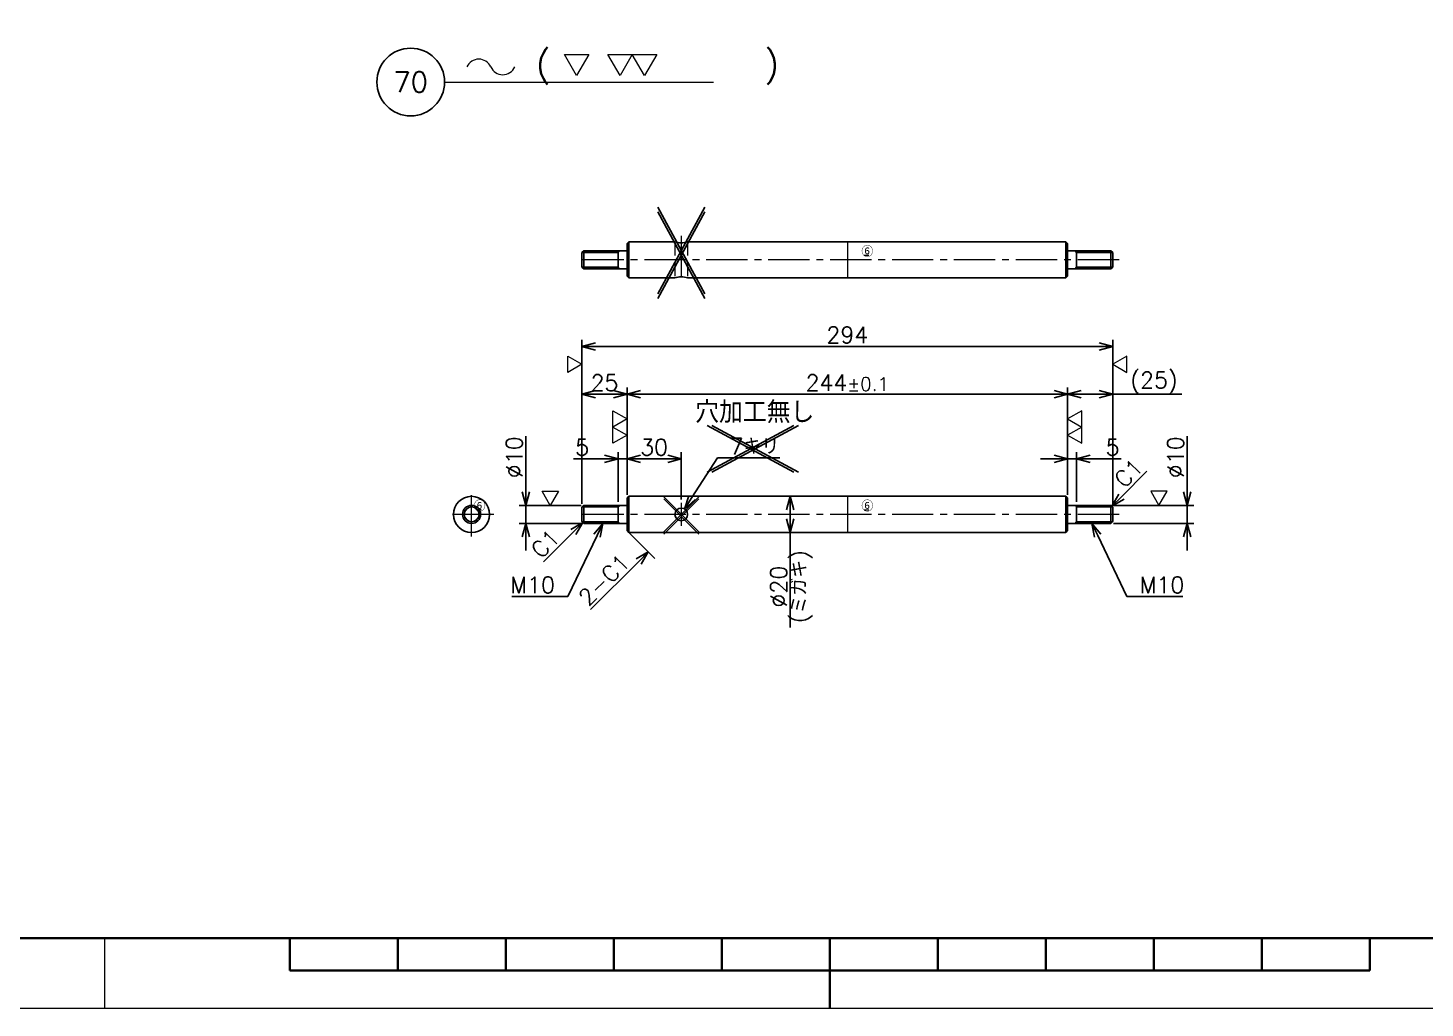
# Model space of a CAD drawing. Header units: millimetres. Extents: x 0 to 2485, y -14 to 1749.
# Drawn here: x 837 to 1611, y 0 to 543 of the extents above; entities that cross this region are included whole.
import ezdxf
from ezdxf import colors
from ezdxf.entities.mleader import LeaderData, LeaderLine
from ezdxf.enums import TextEntityAlignment as Align
from ezdxf.math import Vec2, Vec3

# ---------------------------------------------------------------- set-up
doc = ezdxf.new("R2010")
doc.units = ezdxf.units.MM
doc.header["$LTSCALE"] = 1.2
doc.header["$PDMODE"] = 99
doc.header["$PDSIZE"] = 1
doc.linetypes.add('CENTER2', pattern=[28.575, 19.05, -3.175, 3.175, -3.175])
doc.linetypes.add('HIDDEN', pattern=[9.525, 6.35, -3.175])
for name, color, linetype, lineweight in [('04_HIDDEN', 2, 'HIDDEN', 13), ('05_CENTER', 4, 'CENTER2', 13), ('07_TEXT', 3, 'Continuous', 13), ('08_DIM', 3, 'Continuous', 13), ('90_FRAME', 5, 'Continuous', 35)]:
    doc.layers.add(name, color=color, linetype=linetype, lineweight=lineweight)
doc.layers.add('10_DRAFT', color=8, linetype='Continuous', lineweight=0, plot=False)
doc.layers.add('91_BLANK', color=5, linetype='Continuous', lineweight=0, plot=False)
doc.styles.add('KSS_TXT', font='txt.shx', dxfattribs={"bigfont": 'extfont2.shx'})
doc.styles.get("Standard").update_dxf_attribs({"font": 'txt.shx', "bigfont": 'extfont2.shx'})
doc.dimstyles.new('KSS_DIM', dxfattribs={"dimscale": 3, "dimtxt": 3, "dimasz": 2.5, "dimexe": 1.25, "dimexo": 0.625, "dimtad": 1, "dimdsep": 46, "dimtxsty": 'KSS_TXT', "dimblk": 'OPEN30', "dimcen": 0, "dimazin": 2, "dimtfac": 0.75, "dimtmove": 0, "dimatfit": 3, "dimldrblk": 'OPEN30', "dimfxl": 1.25, "dimtolj": 1, "dimarcsym": 0})
doc.dimstyles.new('KSS_DIM$3', dxfattribs={"dimscale": 3, "dimtxt": 3, "dimasz": 2.5, "dimexe": 1.25, "dimexo": 0.625, "dimtad": 1, "dimtih": 1, "dimtoh": 1, "dimdsep": 46, "dimtxsty": 'KSS_TXT', "dimblk": 'OPEN30', "dimcen": 0, "dimazin": 2, "dimtfac": 0.75, "dimtofl": 0, "dimtmove": 0, "dimatfit": 3, "dimldrblk": 'OPEN30', "dimfxl": 1.25, "dimtolj": 1, "dimarcsym": 0})

# ---------------------------------------------------------------- blocks, each defined once
blk = doc.blocks.new('_Open30')
at = {"color": 0, "linetype": 'ByBlock', "lineweight": -2}
for p, q in [((-1, 0.27), (0, 0)), ((0, 0), (-1, -0.27)), ((0, 0), (-1, 0))]:
    blk.add_line(p, q, dxfattribs=at)
blk = doc.blocks.new('*D172')
at = {"layer": '08_DIM', "color": 0, "lineweight": -2, "transparency": 16777216}
for p, q in [((1260.13, 283.52), (1255.39, 283.52)), ((1259.14, 276.02), (1259.14, 271.02)), ((1260.13, 263.52), (1255.39, 263.52)), ((1259.14, 263.52), (1259.14, 210.87))]:
    blk.add_line(p, q, dxfattribs=at)
at = {"layer": 'Defpoints', "color": 0, "transparency": 16777216}
for p in [(1262.01, 283.52), (1259.14, 263.52), (1262.01, 263.52)]:
    blk.add_point(p, dxfattribs=at)
at = {"layer": '08_DIM', "color": 0, "lineweight": -2, "transparency": 16777216, "xscale": 7.5, "yscale": 7.5, "zscale": 7.5}
for p, rotation in [((1259.14, 283.52), 90), ((1259.14, 263.52), 270)]:
    blk.add_blockref('_Open30', p, dxfattribs=dict(at, rotation=rotation))
at = {"layer": '08_DIM', "color": 0, "transparency": 16777216, "char_height": 9, "attachment_point": 5, "rotation": 90, "style": 'KSS_TXT'}
for s, insert in [('\\A1;(ミガキ)', (1265.52, 233.45)), ('\\A1;%%C20', (1252.77, 233.45))]:
    blk.add_mtext(s, dxfattribs=dict(at, insert=insert))
blk = doc.blocks.new('*D173')
at = {"layer": '08_DIM', "color": 0, "lineweight": -2, "transparency": 16777216}
for p, q in [((1112.72, 286.02), (1112.72, 316.77)), ((1143.43, 278.52), (1108.97, 278.52)), ((1112.72, 268.52), (1112.72, 278.52)), ((1143.43, 268.52), (1108.97, 268.52)), ((1112.72, 261.02), (1112.72, 253.52))]:
    blk.add_line(p, q, dxfattribs=at)
at = {"layer": 'Defpoints', "color": 0, "transparency": 16777216}
for p in [(1112.72, 278.52), (1145.3, 278.52), (1145.3, 268.52)]:
    blk.add_point(p, dxfattribs=at)
at = {"layer": '08_DIM', "color": 0, "lineweight": -2, "transparency": 16777216, "xscale": 7.5, "yscale": 7.5, "zscale": 7.5}
for p, rotation in [((1112.72, 278.52), 270), ((1112.72, 268.52), 90)]:
    blk.add_blockref('_Open30', p, dxfattribs=dict(at, rotation=rotation))
at = {"layer": '08_DIM', "color": 0, "transparency": 16777216, "insert": (1106.34, 305.15), "char_height": 9, "attachment_point": 5, "rotation": 90, "style": 'KSS_TXT'}
blk.add_mtext('\\A1;%%C10', dxfattribs=at)
blk = doc.blocks.new('*D174')
at = {"layer": '08_DIM', "color": 0, "lineweight": -2, "transparency": 16777216}
for p, q in [((1168.8, 284.4), (1168.8, 343.81)), ((1412.8, 284.4), (1412.8, 343.81)), ((1176.3, 340.06), (1405.3, 340.06))]:
    blk.add_line(p, q, dxfattribs=at)
at = {"layer": 'Defpoints', "color": 0, "transparency": 16777216}
for p in [(1412.8, 340.06), (1168.8, 282.52), (1412.8, 282.52)]:
    blk.add_point(p, dxfattribs=at)
at = {"layer": '08_DIM', "color": 0, "lineweight": -2, "transparency": 16777216, "xscale": 7.5, "yscale": 7.5, "zscale": 7.5, "rotation": 180}
blk.add_blockref('_Open30', (1168.8, 340.06), dxfattribs=at)
at = {"layer": '08_DIM', "color": 0, "lineweight": -2, "transparency": 16777216, "xscale": 7.5, "yscale": 7.5, "zscale": 7.5}
blk.add_blockref('_Open30', (1412.8, 340.06), dxfattribs=at)
at = {"layer": '08_DIM', "color": 0, "transparency": 16777216, "insert": (1290.8, 346.44), "char_height": 9, "attachment_point": 5, "style": 'KSS_TXT'}
blk.add_mtext('244{\\H7.5;±0.1}', dxfattribs=at)
blk = doc.blocks.new('*D175')
at = {"layer": '08_DIM', "color": 0, "lineweight": -2, "transparency": 16777216}
for p, q in [((1156.3, 304.32), (1139.05, 304.32)), ((1163.8, 280.4), (1163.8, 308.07)), ((1168.8, 304.32), (1163.8, 304.32)), ((1168.8, 284.4), (1168.8, 308.07)), ((1176.3, 304.32), (1183.8, 304.32))]:
    blk.add_line(p, q, dxfattribs=at)
at = {"layer": 'Defpoints', "color": 0, "transparency": 16777216}
for p in [(1163.8, 304.32), (1168.8, 282.52), (1163.8, 278.52)]:
    blk.add_point(p, dxfattribs=at)
at = {"layer": '08_DIM', "color": 0, "lineweight": -2, "transparency": 16777216, "xscale": 7.5, "yscale": 7.5, "zscale": 7.5}
blk.add_blockref('_Open30', (1163.8, 304.32), dxfattribs=at)
at = {"layer": '08_DIM', "color": 0, "lineweight": -2, "transparency": 16777216, "xscale": 7.5, "yscale": 7.5, "zscale": 7.5, "rotation": 180}
blk.add_blockref('_Open30', (1168.8, 304.32), dxfattribs=at)
at = {"layer": '08_DIM', "color": 0, "transparency": 16777216, "insert": (1143.93, 310.69), "char_height": 9, "attachment_point": 5, "style": 'KSS_TXT'}
blk.add_mtext('\\A1;5', dxfattribs=at)
blk = doc.blocks.new('AM_BALLOON1')
at = {"transparency": 16777216}
blk.add_circle((0, 0), 5, dxfattribs=at)
blk.add_attdef('B_NUMBER', text='', height=3, dxfattribs=at).set_placement((0, 0), align=Align.MIDDLE_CENTER)
blk = doc.blocks.new('_OPEN')
at = {"color": 0, "linetype": 'ByBlock'}
for p, q in [((-1, 0.17), (0, 0)), ((0, 0), (-1, -0.17)), ((0, 0), (-1, 0))]:
    blk.add_line(p, q, dxfattribs=at)
blk = doc.blocks.new('*D230')
at = {"layer": '08_DIM', "color": 0, "lineweight": -2, "transparency": 16777216}
for p, q in [((1143.8, 279.4), (1143.8, 370.31)), ((1430.3, 366.56), (1151.3, 366.56)), ((1437.8, 279.4), (1437.8, 370.31))]:
    blk.add_line(p, q, dxfattribs=at)
at = {"layer": 'Defpoints', "color": 0, "transparency": 16777216}
for p in [(1143.8, 366.56), (1143.8, 277.52), (1437.8, 277.52)]:
    blk.add_point(p, dxfattribs=at)
at = {"layer": '08_DIM', "color": 0, "lineweight": -2, "transparency": 16777216, "xscale": 7.5, "yscale": 7.5, "zscale": 7.5, "rotation": 180}
blk.add_blockref('_Open30', (1143.8, 366.56), dxfattribs=at)
at = {"layer": '08_DIM', "color": 0, "lineweight": -2, "transparency": 16777216, "xscale": 7.5, "yscale": 7.5, "zscale": 7.5}
blk.add_blockref('_Open30', (1437.8, 366.56), dxfattribs=at)
at = {"layer": '08_DIM', "color": 0, "transparency": 16777216, "insert": (1290.8, 372.93), "char_height": 9, "attachment_point": 5, "style": 'KSS_TXT'}
blk.add_mtext('\\A1;294', dxfattribs=at)
blk = doc.blocks.new('*D231')
at = {"layer": '08_DIM', "color": 0, "lineweight": -2, "transparency": 16777216}
for p, q in [((1143.8, 279.4), (1143.8, 343.81)), ((1168.8, 284.4), (1168.8, 343.81)), ((1161.3, 340.06), (1151.3, 340.06))]:
    blk.add_line(p, q, dxfattribs=at)
at = {"layer": 'Defpoints', "color": 0, "transparency": 16777216}
for p in [(1143.8, 340.06), (1168.8, 282.52), (1143.8, 277.52)]:
    blk.add_point(p, dxfattribs=at)
at = {"layer": '08_DIM', "color": 0, "lineweight": -2, "transparency": 16777216, "xscale": 7.5, "yscale": 7.5, "zscale": 7.5, "rotation": 180}
blk.add_blockref('_Open30', (1143.8, 340.06), dxfattribs=at)
at = {"layer": '08_DIM', "color": 0, "lineweight": -2, "transparency": 16777216, "xscale": 7.5, "yscale": 7.5, "zscale": 7.5}
blk.add_blockref('_Open30', (1168.8, 340.06), dxfattribs=at)
at = {"layer": '08_DIM', "color": 0, "transparency": 16777216, "insert": (1156.3, 346.44), "char_height": 9, "attachment_point": 5, "style": 'KSS_TXT'}
blk.add_mtext('\\A1;25', dxfattribs=at)
blk = doc.blocks.new('*D232')
at = {"layer": '08_DIM', "color": 0, "lineweight": -2, "transparency": 16777216}
for p, q in [((1412.8, 284.4), (1412.8, 343.81)), ((1437.8, 279.4), (1437.8, 343.81)), ((1420.3, 340.06), (1430.3, 340.06)), ((1437.8, 340.06), (1476.05, 340.06))]:
    blk.add_line(p, q, dxfattribs=at)
at = {"layer": 'Defpoints', "color": 0, "transparency": 16777216}
for p in [(1437.8, 340.06), (1412.8, 282.52), (1437.8, 277.52)]:
    blk.add_point(p, dxfattribs=at)
at = {"layer": '08_DIM', "color": 0, "lineweight": -2, "transparency": 16777216, "xscale": 7.5, "yscale": 7.5, "zscale": 7.5, "rotation": 180}
blk.add_blockref('_Open30', (1412.8, 340.06), dxfattribs=at)
at = {"layer": '08_DIM', "color": 0, "lineweight": -2, "transparency": 16777216, "xscale": 7.5, "yscale": 7.5, "zscale": 7.5}
blk.add_blockref('_Open30', (1437.8, 340.06), dxfattribs=at)
at = {"layer": '08_DIM', "color": 0, "transparency": 16777216, "insert": (1460.68, 346.44), "char_height": 9, "attachment_point": 5, "style": 'KSS_TXT'}
blk.add_mtext('\\A1;(25)', dxfattribs=at)
blk = doc.blocks.new('p1ba01')
for p, q in [((0, 0), (-1.5, 2.6)), ((-1.5, 2.6), (1.5, 2.6)), ((1.5, 2.6), (0, 0))]:
    blk.add_line(p, q)
blk = doc.blocks.new('p1ba02')
for p, q in [((-1.5, 2.6), (1.5, 2.6)), ((0, 0), (-1.5, 2.6)), ((1.5, 2.6), (0, 0)), ((3, 0), (1.5, 2.6)), ((1.5, 2.6), (4.5, 2.6)), ((4.5, 2.6), (3, 0))]:
    blk.add_line(p, q)
blk = doc.blocks.new('*D233')
at = {"layer": '08_DIM', "color": 0, "lineweight": -2, "transparency": 16777216}
blk.add_line((1139, 263.72), (1122.46, 247.18), dxfattribs=at)
at = {"layer": 'Defpoints', "color": 0, "transparency": 16777216}
for p in [(1144.3, 269.02), (1111.75, 236.47), (1111.75, 236.47)]:
    blk.add_point(p, dxfattribs=at)
at = {"layer": '08_DIM', "color": 0, "lineweight": -2, "transparency": 16777216, "xscale": 7.5, "yscale": 7.5, "zscale": 7.5, "rotation": 44.99994704649576}
blk.add_blockref('_Open30', (1144.3, 269.02), dxfattribs=at)
at = {"layer": '08_DIM', "color": 0, "transparency": 16777216, "insert": (1123.52, 257.25), "char_height": 9, "attachment_point": 5, "rotation": 44.99995, "style": 'KSS_TXT'}
blk.add_mtext('\\A1;C1', dxfattribs=at)
blk = doc.blocks.new('*D234')
at = {"layer": '08_DIM', "color": 0, "lineweight": -2, "transparency": 16777216}
for p, q in [((1478.96, 286.02), (1478.96, 316.77)), ((1438.18, 278.52), (1482.71, 278.52)), ((1478.96, 268.52), (1478.96, 278.52)), ((1438.18, 268.52), (1482.71, 268.52)), ((1478.96, 261.02), (1478.96, 253.52))]:
    blk.add_line(p, q, dxfattribs=at)
at = {"layer": 'Defpoints', "color": 0, "transparency": 16777216}
for p in [(1436.3, 278.52), (1478.96, 278.52), (1436.3, 268.52)]:
    blk.add_point(p, dxfattribs=at)
at = {"layer": '08_DIM', "color": 0, "lineweight": -2, "transparency": 16777216, "xscale": 7.5, "yscale": 7.5, "zscale": 7.5}
for p, rotation in [((1478.96, 278.52), 270), ((1478.96, 268.52), 90)]:
    blk.add_blockref('_Open30', p, dxfattribs=dict(at, rotation=rotation))
at = {"layer": '08_DIM', "color": 0, "transparency": 16777216, "insert": (1472.59, 305.15), "char_height": 9, "attachment_point": 5, "rotation": 90, "style": 'KSS_TXT'}
blk.add_mtext('\\A1;%%C10', dxfattribs=at)
blk = doc.blocks.new('*D235')
at = {"layer": '08_DIM', "color": 0, "lineweight": -2, "transparency": 16777216}
for p, q in [((1405.3, 304.32), (1397.8, 304.32)), ((1412.8, 284.4), (1412.8, 308.07)), ((1412.8, 304.32), (1417.8, 304.32)), ((1417.8, 280.4), (1417.8, 308.07)), ((1425.3, 304.32), (1442.55, 304.32))]:
    blk.add_line(p, q, dxfattribs=at)
at = {"layer": 'Defpoints', "color": 0, "transparency": 16777216}
for p in [(1417.8, 304.32), (1412.8, 282.52), (1417.8, 278.52)]:
    blk.add_point(p, dxfattribs=at)
at = {"layer": '08_DIM', "color": 0, "lineweight": -2, "transparency": 16777216, "xscale": 7.5, "yscale": 7.5, "zscale": 7.5}
blk.add_blockref('_Open30', (1412.8, 304.32), dxfattribs=at)
at = {"layer": '08_DIM', "color": 0, "lineweight": -2, "transparency": 16777216, "xscale": 7.5, "yscale": 7.5, "zscale": 7.5, "rotation": 180}
blk.add_blockref('_Open30', (1417.8, 304.32), dxfattribs=at)
at = {"layer": '08_DIM', "color": 0, "transparency": 16777216, "insert": (1437.68, 310.69), "char_height": 9, "attachment_point": 5, "style": 'KSS_TXT'}
blk.add_mtext('\\A1;5', dxfattribs=at)
blk = doc.blocks.new('*D237')
at = {"layer": '08_DIM', "color": 0, "lineweight": -2, "transparency": 16777216}
blk.add_line((1175.26, 247.46), (1148.62, 220.81), dxfattribs=at)
at = {"layer": 'Defpoints', "color": 0, "transparency": 16777216}
for p in [(1180.57, 252.76), (1147.74, 219.93), (1147.74, 219.93)]:
    blk.add_point(p, dxfattribs=at)
at = {"layer": '08_DIM', "color": 0, "lineweight": -2, "transparency": 16777216, "xscale": 7.5, "yscale": 7.5, "zscale": 7.5, "rotation": 45}
blk.add_blockref('_Open30', (1180.57, 252.76), dxfattribs=at)
at = {"layer": '08_DIM', "color": 0, "transparency": 16777216, "insert": (1156.05, 237.25), "char_height": 9, "attachment_point": 5, "rotation": 45, "style": 'KSS_TXT'}
blk.add_mtext('\\A1;2-C1', dxfattribs=at)
blk = doc.blocks.new('*D238')
at = {"layer": '08_DIM', "color": 0, "lineweight": -2, "transparency": 16777216}
blk.add_line((1442.61, 283.33), (1456.67, 297.39), dxfattribs=at)
at = {"layer": 'Defpoints', "color": 0, "transparency": 16777216}
for p in [(1464.9, 305.62), (1464.9, 305.62), (1437.3, 278.02)]:
    blk.add_point(p, dxfattribs=at)
at = {"layer": '08_DIM', "color": 0, "lineweight": -2, "transparency": 16777216, "xscale": 7.5, "yscale": 7.5, "zscale": 7.5, "rotation": 224.9999470464958}
blk.add_blockref('_Open30', (1437.3, 278.02), dxfattribs=at)
at = {"layer": '08_DIM', "color": 0, "transparency": 16777216, "insert": (1446.6, 296.33), "char_height": 9, "attachment_point": 5, "rotation": 44.99995, "style": 'KSS_TXT'}
blk.add_mtext('\\A1;C1', dxfattribs=at)
blk = doc.blocks.new('p1ba05')
for centre, start, end in [((-2.95, 0.29), 24.2276, 155.5758), ((0, 1.62), 204.2276, 335.5758)]:
    blk.add_arc(centre, 1.62, start, end)
blk = doc.blocks.new('*D256')
at = {"layer": '08_DIM', "color": 0, "lineweight": -2, "transparency": 16777216}
for p, q in [((1168.8, 284.4), (1168.8, 308.07)), ((1176.3, 304.32), (1191.3, 304.32)), ((1198.8, 281.79), (1198.8, 308.07))]:
    blk.add_line(p, q, dxfattribs=at)
at = {"layer": 'Defpoints', "color": 0, "transparency": 16777216}
for p in [(1198.8, 304.32), (1168.8, 282.52), (1198.8, 279.92)]:
    blk.add_point(p, dxfattribs=at)
at = {"layer": '08_DIM', "color": 0, "lineweight": -2, "transparency": 16777216, "xscale": 7.5, "yscale": 7.5, "zscale": 7.5, "rotation": 180}
blk.add_blockref('_Open30', (1168.8, 304.32), dxfattribs=at)
at = {"layer": '08_DIM', "color": 0, "lineweight": -2, "transparency": 16777216, "xscale": 7.5, "yscale": 7.5, "zscale": 7.5}
blk.add_blockref('_Open30', (1198.8, 304.32), dxfattribs=at)
at = {"layer": '08_DIM', "color": 0, "transparency": 16777216, "insert": (1183.8, 310.69), "char_height": 9, "attachment_point": 5, "style": 'KSS_TXT'}
blk.add_mtext('\\A1;30', dxfattribs=at)
blk = doc.blocks.new('*D257')
at = {"layer": '08_DIM', "color": 0, "lineweight": -2, "transparency": 16777216}
for p, q in [((1218.86, 304.83), (1204.74, 282.79)), ((1253.43, 304.83), (1218.86, 304.83))]:
    blk.add_line(p, q, dxfattribs=at)
at = {"layer": 'Defpoints', "color": 0, "transparency": 16777216}
for p in [(1200.69, 276.47), (1196.92, 270.58)]:
    blk.add_point(p, dxfattribs=at)
at = {"layer": '08_DIM', "color": 0, "lineweight": -2, "transparency": 16777216, "xscale": 7.5, "yscale": 7.5, "zscale": 7.5, "rotation": 237.3665569101738}
blk.add_blockref('_Open30', (1200.69, 276.47), dxfattribs=at)
at = {"layer": '08_DIM', "color": 0, "transparency": 16777216, "insert": (1239.33, 311.21), "char_height": 9, "attachment_point": 5, "style": 'KSS_TXT'}
blk.add_mtext('\\A1;7キリ', dxfattribs=at)

msp = doc.modelspace()

# ---------------------------------------------------------------- linework, layer by layer
at = {"color": 1}
for p, q in [((1185.817, 443.731), (1211.792, 395.731)), ((1211.792, 443.731), (1185.817, 395.731)), ((1185.817, 441.118), (1211.792, 393.119)), ((1211.792, 441.118), (1185.817, 393.119)), ((1213.151, 322.797), (1261.15, 296.822)), ((1213.151, 296.822), (1261.15, 322.797)), ((1215.763, 322.797), (1263.763, 296.822)), ((1215.763, 296.822), (1263.763, 322.797)), ((1189.074, 283.254), (1208.536, 263.791)), ((1189.074, 263.791), (1208.536, 283.254)), ((1189.172, 282.08), (1208.634, 262.617)), ((1189.172, 262.617), (1208.634, 282.08))]:
    msp.add_line(p, q, dxfattribs=at)
at = {"color": 0}
for p, q in [((1143.805, 418.547), (1144.805, 419.547)), ((1143.805, 418.547), (1143.805, 410.547)), ((1163.805, 418.647), (1143.905, 418.647)), ((1144.805, 419.547), (1144.805, 409.547)), ((1168.805, 419.547), (1144.805, 419.547)), ((1163.805, 419.547), (1163.805, 409.547)), ((1163.805, 418.647), (1164.705, 419.547)), ((1169.805, 424.547), (1169.805, 404.547)), ((1411.805, 424.547), (1411.805, 404.547)), ((1412.805, 419.547), (1436.805, 419.547)), ((1417.805, 418.647), (1416.905, 419.547)), ((1417.805, 419.547), (1417.805, 409.547)), ((1417.805, 418.647), (1437.705, 418.647)), ((1437.805, 418.547), (1436.805, 419.547)), ((1436.805, 419.547), (1436.805, 409.547)), ((1437.805, 418.547), (1437.805, 410.547)), ((1143.805, 410.547), (1144.805, 409.547)), ((1163.805, 410.447), (1143.905, 410.447)), ((1163.805, 410.447), (1164.705, 409.547)), ((1417.805, 410.447), (1416.905, 409.547)), ((1417.805, 410.447), (1437.705, 410.447)), ((1437.805, 410.547), (1436.805, 409.547)), ((1168.805, 409.547), (1144.805, 409.547)), ((1412.805, 409.547), (1436.805, 409.547)), ((1169.805, 283.523), (1169.805, 263.523)), ((1411.805, 283.523), (1411.805, 263.523)), ((1143.805, 277.523), (1144.805, 278.523)), ((1143.805, 277.523), (1143.805, 269.523)), ((1163.805, 277.623), (1143.905, 277.623)), ((1144.805, 278.523), (1144.805, 268.523)), ((1168.805, 278.523), (1144.805, 278.523)), ((1163.805, 278.523), (1163.805, 268.523)), ((1163.805, 277.623), (1164.705, 278.523)), ((1412.805, 278.523), (1436.805, 278.523)), ((1417.805, 277.623), (1416.905, 278.523)), ((1417.805, 278.523), (1417.805, 268.523)), ((1417.805, 277.623), (1437.705, 277.623)), ((1437.805, 277.523), (1436.805, 278.523)), ((1436.805, 278.523), (1436.805, 268.523)), ((1437.805, 277.523), (1437.805, 269.523)), ((1143.805, 269.523), (1144.805, 268.523)), ((1163.805, 269.423), (1143.905, 269.423)), ((1168.805, 268.523), (1144.805, 268.523)), ((1163.805, 269.423), (1164.705, 268.523)), ((1412.805, 268.523), (1436.805, 268.523)), ((1417.805, 269.423), (1416.905, 268.523)), ((1417.805, 269.423), (1437.705, 269.423)), ((1437.805, 269.523), (1436.805, 268.523))]:
    msp.add_line(p, q, dxfattribs=at)
for points in [[(1195.305, 424.547), (1169.805, 424.547), (1168.805, 423.547), (1168.805, 405.547), (1169.805, 404.547), (1195.305, 404.547)], [(1202.305, 404.547), (1411.805, 404.547), (1412.805, 405.547), (1412.805, 423.547), (1411.805, 424.547), (1202.305, 424.547)]]:
    msp.add_lwpolyline(points, dxfattribs=at)
msp.add_lwpolyline([(1169.805, 263.523), (1411.805, 263.523), (1412.805, 264.523), (1412.805, 282.523), (1411.805, 283.523), (1169.805, 283.523), (1168.805, 282.523), (1168.805, 264.523)], close=True, dxfattribs=at)
for centre, radius in [((1082.693, 273.523), 10), ((1082.693, 273.523), 5), ((1082.693, 273.523), 4.1), ((1198.805, 273.523), 3.5)]:
    msp.add_circle(centre, radius, dxfattribs=at)
for centre, start, end in [((1198.805, 433.915), 249.51278, 290.48722), ((1198.805, 395.18), 69.51278, 110.48722)]:
    msp.add_arc(centre, 10, start, end, dxfattribs=at)
at = {"layer": '04_HIDDEN'}
for p, q in [((1195.305, 424.547), (1195.305, 404.547)), ((1202.305, 424.547), (1202.305, 404.547))]:
    msp.add_line(p, q, dxfattribs=at)
at = {"layer": '05_CENTER'}
for p, q in [((1198.805, 427.758), (1198.805, 401.337)), ((1441.293, 414.547), (1140.317, 414.547)), ((1082.693, 261.299), (1082.693, 285.746)), ((1198.805, 279.917), (1198.805, 267.128)), ((1094.916, 273.523), (1070.469, 273.523)), ((1441.293, 273.523), (1140.317, 273.523))]:
    msp.add_line(p, q, dxfattribs=at)
at = {"layer": '08_DIM'}
msp.add_line((1067.734, 513.021), (1216.709, 513.021), dxfattribs=at)
at = {"layer": '10_DRAFT'}
for p, q in [((1290.805, 424.547), (1290.805, 404.547)), ((1300.033, 417.079), (1302.778, 417.079)), ((1290.805, 283.523), (1290.805, 263.523)), ((1085.176, 276.151), (1088.063, 276.151)), ((1300.033, 276.054), (1302.778, 276.054))]:
    msp.add_line(p, q, dxfattribs=at)
at = {"layer": '90_FRAME', "color": 4, "lineweight": 13}
msp.add_line((879.527, 0), (879.527, 38.712), dxfattribs=at)
at = {"layer": '90_FRAME'}
for p, q in [((982.006, 20.765), (982.006, 38.712)), ((1041.83, 20.765), (1041.83, 38.712)), ((1101.654, 20.765), (1101.654, 38.712)), ((1161.479, 20.765), (1161.479, 38.712)), ((1221.303, 20.765), (1221.303, 38.712)), ((1281.127, 0), (1281.127, 38.712)), ((1340.952, 20.765), (1340.952, 38.712)), ((1400.776, 20.765), (1400.776, 38.712)), ((1460.6, 20.765), (1460.6, 38.712)), ((1520.424, 20.765), (1520.424, 38.712)), ((1580.249, 20.765), (1580.249, 38.712)), ((982.006, 20.765), (1580.249, 20.765))]:
    msp.add_line(p, q, dxfattribs=at)
msp.add_lwpolyline([(116.538, 38.712), (2445.717, 38.712), (2445.717, 1703.874), (116.538, 1703.874)], close=True, dxfattribs=at)
at = {"layer": '91_BLANK'}
msp.add_lwpolyline([(0, 0), (2484.603, 0), (2484.603, 1748.759), (0, 1748.759)], close=True, dxfattribs=at)

# ---------------------------------------------------------------- block references
at = {"layer": '08_DIM'}
for name, p, xscale, yscale, zscale in [('p1ba01', (1140.871, 516.598), 4.5, 4.5, 4.5), ('p1ba02', (1164.95, 516.598), 4.5, 4.5, 4.5), ('p1ba05', (1099.953, 517.124), 4.5, 4.5, 4.5), ('p1ba01', (1126.295, 278.523), 3, 3, 3), ('p1ba01', (1463.375, 278.523), -3, 3, 3)]:
    msp.add_blockref(name, p, dxfattribs=dict(at, xscale=xscale, yscale=yscale, zscale=zscale))
at = {"layer": '08_DIM', "yscale": 3, "zscale": 3}
for name, p, xscale, rotation in [('p1ba01', (1143.805, 356.658), 3, 90), ('p1ba01', (1437.805, 356.658), -3, 270), ('p1ba02', (1168.805, 317.383), 3, 90), ('p1ba02', (1412.805, 317.383), -3, 270)]:
    msp.add_blockref(name, p, dxfattribs=dict(at, xscale=xscale, rotation=rotation))

# ---------------------------------------------------------------- texts
at = {"layer": '07_TEXT', "style": 'KSS_TXT'}
msp.add_text('(         )', height=13.5, dxfattribs=at).set_placement((1118.398, 516.259))
at = {"layer": '07_TEXT', "color": 1, "ltscale": 2, "insert": (1206.526, 336.14), "char_height": 12, "attachment_point": 1}
msp.add_mtext_dynamic_manual_height_columns('穴加工無し', width=166.98551, gutter_width=15, heights=[17.934], dxfattribs=at)
at = {"layer": '10_DRAFT', "style": 'KSS_TXT'}
for p in [(1298.55, 416.159), (1083.86, 275.134), (1298.55, 275.134)]:
    msp.add_text('⑥', height=6, dxfattribs=at).set_placement(p)

# ---------------------------------------------------------------- dimensions: what is measured, and where the dimension line sits
at = {"layer": '08_DIM'}
for base, p1, p2, picture, middle in [((1143.805, 366.559), (1437.805, 277.523), (1143.805, 277.523), '*D230', (1290.805, 372.934)), ((1143.805, 340.064), (1168.805, 282.523), (1143.805, 277.523), '*D231', (1156.305, 346.439)), ((1163.805, 304.318), (1168.805, 282.523), (1163.805, 278.523), '*D175', (1143.93, 310.693)), ((1198.805, 304.318), (1168.805, 282.523), (1198.805, 279.917), '*D256', (1183.805, 310.693))]:
    dim = msp.add_linear_dim(base=base, p1=p1, p2=p2, dimstyle='KSS_DIM', dxfattribs=at)
    dim.commit()
    dim.dimension.update_dxf_attribs({"geometry": picture, "text_midpoint": middle})
dim = msp.add_linear_dim(base=(1412.805, 340.064), p1=(1168.805, 282.523), p2=(1412.805, 282.523), dimstyle='KSS_DIM', override={"dimpost": '', "dimtol": 1, "dimlim": 0, "dimtp": 0.1, "dimtm": 0.1, "dimtfac": 0.833333, "dimtdec": 2, "dimtolj": 0, "dimtzin": 8}, dxfattribs=at)
dim.commit()
dim.dimension.update_dxf_attribs({"geometry": '*D174', "text_midpoint": (1290.805, 346.439)})
dim = msp.add_linear_dim(base=(1437.805, 340.064), p1=(1412.805, 282.523), p2=(1437.805, 277.523), text='(<>)', dimstyle='KSS_DIM', dxfattribs=at)
dim.commit()
dim.dimension.update_dxf_attribs({"geometry": '*D232', "text_midpoint": (1460.68, 346.439)})
for base, p1, p2, picture, middle in [((1112.716, 278.523), (1145.305, 268.523), (1145.305, 278.523), '*D173', (1106.341, 305.148)), ((1478.96, 278.523), (1436.305, 268.523), (1436.305, 278.523), '*D234', (1472.585, 305.148))]:
    dim = msp.add_linear_dim(base=base, p1=p1, p2=p2, angle=90, text='%%C<>', dimstyle='KSS_DIM', dxfattribs=at)
    dim.commit()
    dim.dimension.update_dxf_attribs({"geometry": picture, "text_midpoint": middle})
dim = msp.add_diameter_dim_2p(p1=(1196.917, 270.575), p2=(1200.692, 276.47), text='<>キリ', dimstyle='KSS_DIM$3', override={"dimpost": '<>', "dimtix": 1, "dimarcsym": 1}, dxfattribs=at)
dim.commit()
dim.dimension.update_dxf_attribs({"geometry": '*D257', "text_midpoint": (1239.331, 304.835), "dimtype": 163})
dim = msp.add_linear_dim(base=(1417.805, 304.318), p1=(1412.805, 282.523), p2=(1417.805, 278.523), angle=180, dimstyle='KSS_DIM', dxfattribs=at)
dim.commit()
dim.dimension.update_dxf_attribs({"geometry": '*D235', "text_midpoint": (1437.68, 310.693)})
for p1, p2, picture, middle in [((1437.305, 278.023), (1464.903, 305.621), '*D238', (1446.596, 296.33)), ((1144.305, 269.023), (1111.75, 236.468), '*D233', (1123.52, 257.253))]:
    dim = msp.add_aligned_dim(p1=p1, p2=p2, distance=0, text='C1', dimstyle='KSS_DIM', override={"dimse1": 1, "dimse2": 1, "dimsd2": 1, "dimarcsym": 1}, dxfattribs=at)
    dim.commit()
    dim.dimension.update_dxf_attribs({"geometry": picture, "text_midpoint": middle})
dim = msp.add_linear_dim(base=(1259.142, 263.523), p1=(1262.009, 283.523), p2=(1262.009, 263.523), angle=90, text='%%C<>', dimstyle='KSS_DIM', override={"dimpost": '\\X(ミガキ)'}, dxfattribs=at)
dim.commit()
dim.dimension.update_dxf_attribs({"geometry": '*D172', "text_midpoint": (1259.142, 233.448)})
dim = msp.add_linear_dim(base=(1147.741, 219.934), p1=(1180.567, 252.76), p2=(1147.741, 219.934), angle=225, text='2-C1', dimstyle='KSS_DIM', override={"dimse1": 1, "dimse2": 1, "dimsd2": 1, "dimarcsym": 1}, dxfattribs=at)
dim.commit()
dim.dimension.update_dxf_attribs({"geometry": '*D237', "text_midpoint": (1160.554, 232.747), "dimtype": 161})

# ---------------------------------------------------------------- leaders
msp.add_leader([(1169.805, 263.523), (1184.178, 249.149)], dimstyle='KSS_DIM', override={"dimse1": 1, "dimse2": 1, "dimsd2": 1, "dimldrblk": 'None', "dimarcsym": 1}, dxfattribs=at)
ml = msp.add_multileader_block('Standard', dxfattribs=at)
ml.set_content('AM_BALLOON1', color=256, scale=3.75)
ml.set_attribute('B_NUMBER', '65', width=0)
ml.set_leader_properties(color=256, linetype='ByLayer', lineweight=-1)
ml.set_arrow_properties(name='OPEN')
ml.build(insert=Vec2(0, 0))
ml.multileader.update_dxf_attribs({"leader_type": 0, "has_dogleg": 0, "text_right_attachment_type": 6, "dogleg_length": 0, "arrow_head_size": 7.5, "scale": 2.5, "block_connection_type": 1})
ctx = ml.context
ctx.base_point, ctx.scale, ctx.char_height, ctx.arrow_head_size, ctx.landing_gap_size, ctx.plane_origin = Vec3(1061.073, 1464.992), 2.5, 15, 7.5, 7.5, Vec3(1061.073, 1464.992)
ctx.right_attachment, ctx.attachment_type = 6, 1
notes = []
notes.append((ctx, [(0, (0, 0, 0), (0, 0), (1, 0), 1, [])]))
ctx.block.insert = Vec3(1061.073, 1464.992)
ml = msp.add_multileader_block('Standard', dxfattribs=at)
ml.set_content('AM_BALLOON1', color=256, scale=3.75)
ml.set_attribute('B_NUMBER', '66', width=0)
ml.set_leader_properties(color=256, linetype='ByLayer', lineweight=-1)
ml.set_arrow_properties(name='OPEN')
ml.build(insert=Vec2(0, 0))
ml.multileader.update_dxf_attribs({"leader_type": 0, "has_dogleg": 0, "text_right_attachment_type": 6, "dogleg_length": 0, "arrow_head_size": 7.5, "scale": 2.5, "block_connection_type": 1})
ctx = ml.context
ctx.base_point, ctx.scale, ctx.char_height, ctx.arrow_head_size, ctx.landing_gap_size, ctx.plane_origin = Vec3(1722.192, 1464.992), 2.5, 15, 7.5, 7.5, Vec3(1722.192, 1464.992)
ctx.right_attachment, ctx.attachment_type = 6, 1
notes.append((ctx, [(0, (0, 0, 0), (0, 0), (1, 0), 1, [])]))
ctx.block.insert = Vec3(1722.192, 1464.992)
ml = msp.add_multileader_block('Standard', dxfattribs=at)
ml.set_content('AM_BALLOON1', color=256, scale=3.75)
ml.set_attribute('B_NUMBER', '68', width=0)
ml.set_leader_properties(color=256, linetype='ByLayer', lineweight=-1)
ml.set_arrow_properties(name='OPEN')
ml.build(insert=Vec2(0, 0))
ml.multileader.update_dxf_attribs({"leader_type": 0, "has_dogleg": 0, "text_right_attachment_type": 6, "dogleg_length": 0, "arrow_head_size": 7.5, "scale": 2.5, "block_connection_type": 1})
ctx = ml.context
ctx.base_point, ctx.scale, ctx.char_height, ctx.arrow_head_size, ctx.landing_gap_size, ctx.plane_origin = Vec3(1033.453, 1035.255), 2.5, 15, 7.5, 7.5, Vec3(1033.453, 1035.255)
ctx.right_attachment, ctx.attachment_type = 6, 1
notes.append((ctx, [(0, (0, 0, 0), (0, 0), (1, 0), 1, [])]))
ctx.block.insert = Vec3(1033.453, 1035.255)
ml = msp.add_multileader_block('Standard', dxfattribs=at)
ml.set_content('AM_BALLOON1', color=256, scale=3.75)
ml.set_attribute('B_NUMBER', '69', width=0)
ml.set_leader_properties(color=256, linetype='ByLayer', lineweight=-1)
ml.set_arrow_properties(name='OPEN')
ml.build(insert=Vec2(0, 0))
ml.multileader.update_dxf_attribs({"leader_type": 0, "has_dogleg": 0, "text_right_attachment_type": 6, "dogleg_length": 0, "arrow_head_size": 7.5, "scale": 2.5, "block_connection_type": 1})
ctx = ml.context
ctx.base_point, ctx.scale, ctx.char_height, ctx.arrow_head_size, ctx.landing_gap_size, ctx.plane_origin = Vec3(1708.487, 1035.255), 2.5, 15, 7.5, 7.5, Vec3(1708.487, 1035.255)
ctx.right_attachment, ctx.attachment_type = 6, 1
notes.append((ctx, [(0, (0, 0, 0), (0, 0), (1, 0), 1, [])]))
ctx.block.insert = Vec3(1708.487, 1035.255)
ml = msp.add_multileader_block('Standard', dxfattribs=at)
ml.set_content('AM_BALLOON1', color=256, scale=3.75)
ml.set_attribute('B_NUMBER', '71', width=0)
ml.set_leader_properties(color=256, linetype='ByLayer', lineweight=-1)
ml.set_arrow_properties(name='OPEN')
ml.build(insert=Vec2(0, 0))
ml.multileader.update_dxf_attribs({"leader_type": 0, "has_dogleg": 0, "text_right_attachment_type": 6, "dogleg_length": 0, "arrow_head_size": 7.5, "scale": 2.5, "block_connection_type": 1})
ctx = ml.context
ctx.base_point, ctx.scale, ctx.char_height, ctx.arrow_head_size, ctx.landing_gap_size, ctx.plane_origin = Vec3(1725.896, 704.363), 2.5, 15, 7.5, 7.5, Vec3(1725.896, 704.363)
ctx.right_attachment, ctx.attachment_type = 6, 1
notes.append((ctx, [(0, (0, 0, 0), (0, 0), (1, 0), 1, [])]))
ctx.block.insert = Vec3(1725.896, 704.363)
ml = msp.add_multileader_block('Standard', dxfattribs=at)
ml.set_content('AM_BALLOON1', color=256, scale=3.75)
ml.set_attribute('B_NUMBER', '70', width=0)
ml.set_leader_properties(color=256, linetype='ByLayer', lineweight=-1)
ml.set_arrow_properties(name='OPEN')
ml.build(insert=Vec2(0, 0))
ml.multileader.update_dxf_attribs({"leader_type": 0, "has_dogleg": 0, "text_right_attachment_type": 6, "dogleg_length": 0, "arrow_head_size": 7.5, "scale": 2.5, "block_connection_type": 1})
ctx = ml.context
ctx.base_point, ctx.scale, ctx.char_height, ctx.arrow_head_size, ctx.landing_gap_size, ctx.plane_origin = Vec3(1048.957, 513.045), 2.5, 15, 7.5, 7.5, Vec3(1048.957, 513.045)
ctx.right_attachment, ctx.attachment_type = 6, 1
notes.append((ctx, [(0, (0, 0, 0), (0, 0), (1, 0), 1, [])]))
ctx.block.insert = Vec3(1048.957, 513.045)
ml = msp.add_multileader_mtext('Standard', dxfattribs=at)
ml.set_content('M10', color=256)
ml.set_leader_properties()
ml.set_arrow_properties(name='OPEN30')
ml.build(insert=Vec2(0, 0))
ml.multileader.update_dxf_attribs({"text_left_attachment_type": 6, "text_right_attachment_type": 6, "dogleg_length": 0.36, "arrow_head_size": 7.5, "scale": 3})
ctx = ml.context
ctx.base_point, ctx.scale, ctx.char_height, ctx.arrow_head_size, ctx.landing_gap_size, ctx.plane_origin = Vec3(1103.344, 228.101), 3, 9, 7.5, 6, Vec3(1161.305, 269.523)
ctx.left_attachment, ctx.right_attachment, ctx.text_align_type = 6, 6, 2
notes.append((ctx, [(0, (1, 1, 0), (1135.924, 228.101), (-1, 0), 1.08, [(0, [(1155.414, 268.523)], 0, [])])]))
ctx.mtext.insert, ctx.mtext.alignment, ctx.mtext.flow_direction = Vec3(1128.844, 238.901), 3, 5
ml = msp.add_multileader_mtext('Standard', dxfattribs=at)
ml.set_content('M10', color=256)
ml.set_leader_properties()
ml.set_arrow_properties(name='OPEN30')
ml.build(insert=Vec2(0, 0))
ml.multileader.update_dxf_attribs({"text_left_attachment_type": 6, "text_right_attachment_type": 6, "dogleg_length": 0.36, "arrow_head_size": 7.5, "scale": 3})
ctx = ml.context
ctx.base_point, ctx.scale, ctx.char_height, ctx.arrow_head_size, ctx.landing_gap_size, ctx.plane_origin = Vec3(1446.766, 228.101), 3, 9, 7.5, 6, Vec3(1420.305, 269.523)
ctx.left_attachment, ctx.right_attachment = 6, 6
notes.append((ctx, [(0, (1, 1, 0), (1445.686, 228.101), (1, 0), 1.08, [(0, [(1426.196, 268.523)], 0, [])])]))
ctx.mtext.insert, ctx.mtext.flow_direction = Vec3(1452.766, 238.901), 5
for ctx, leaders in notes:
    for number, flags, end, landing, length, lines in leaders:
        leader = LeaderData()
        leader.index, (leader.has_last_leader_line, leader.has_dogleg_vector, leader.attachment_direction) = number, flags
        leader.last_leader_point, leader.dogleg_vector, leader.dogleg_length = Vec3(end), Vec3(landing), length
        for number, points, colour, breaks in lines:
            line = LeaderLine()
            line.index, line.vertices, line.color, line.breaks = number, Vec3.list(points), colors.encode_raw_color(colour), breaks
            leader.lines.append(line)
        ctx.leaders.append(leader)

doc.saveas('drawing.dxf')
